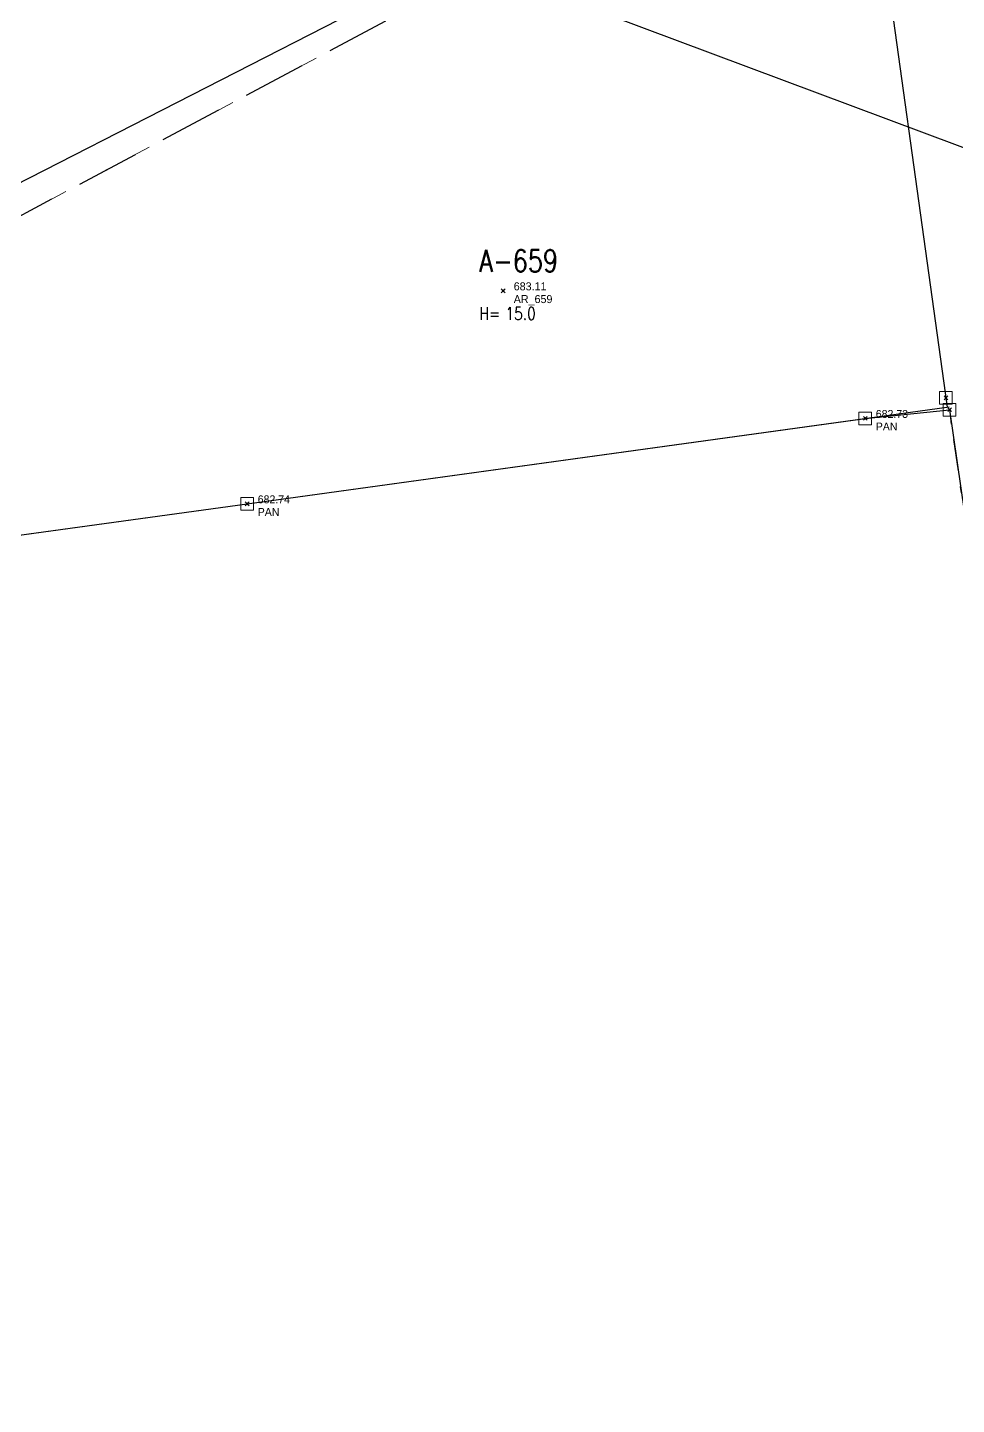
# Model space of a CAD drawing. Extents: x 350769 to 354978, y 6304672 to 6307963.
# Drawn here: x 352722.71 to 352737.44, y 6305802.33 to 6305824.17 of the extents above; entities that cross this region are included whole.
import ezdxf

# ---------------------------------------------------------------- set-up
doc = ezdxf.new("R2010")
doc.units = 0
doc.header["$PDMODE"] = 35
doc.header["$PDSIZE"] = 0.03
for name, pattern in [('CONTINUOS', [0]), ('DIVIDE', [1.25, 0.5, -0.25, 0, -0.25, 0, -0.25]), ('HIDDENX2', [0.75, 0.5, -0.25])]:
    doc.linetypes.add(name, pattern=pattern)
doc.layers.add('0_ASD_TOPOGRAFIA_ELEMENTOS', color=7, linetype='CONTINUOS', lineweight=5, true_color=0xbdbdbd)
for name, color, linetype in [('1-ACOPIO', 252, 'HIDDENX2'), ('1-ARBOL H1', 7, 'CONTINUOUS'), ('1-ARBOL H2', 1, 'CONTINUOUS'), ('1-ARBOL H3', 241, 'CONTINUOUS'), ('1-ARBOL NOMBRE', 3, 'CONTINUOUS'), ('1-ARBOL PTO', 7, 'CONTINUOUS'), ('1-CERCO MALLA', 252, 'MALLA_LINE'), ('1-LINEA DE CIERRO', 7, 'DIVIDE'), ('1-MURO PANDERETA', 250, 'FENCELINE2'), ('2-ACHURADO PAVIMENTO HORMIGON 3', 8, 'CONTINUOUS'), ('C-TINN', 5, 'CONTINUOUS'), ('C-TOPO - BORDE - 2', 7, 'CONTINUOUS'), ('C-TOPO-MINR', 8, 'CONTINUOUS'), ('V-NODE-TEXT DIC 2012', 31, 'CONTINUOUS')]:
    doc.layers.add(name, color=color, linetype=linetype)
doc.styles.add('ROMANS', font='romans.shx', dxfattribs={"width": 0.65})
doc.linetypes.add('FENCELINE2', pattern='A,0.25,-0.1,[132,ltypeshp.shx,S=0.1,R=0,X=-0.1,Y=0],-0.1,1', length=1.45)
doc.linetypes.add('MALLA_LINE', pattern='A,0.5,-0.2,["MLL",Standard,S=0.1,R=0,X=-0.1,Y=-0.05],-0.25', length=0.95)

# ---------------------------------------------------------------- blocks, each defined once
blk = doc.blocks.new('TOPOGRAFIA')
at = {"layer": '1-ACOPIO', "color": 9, "lineweight": 0, "true_color": 0xbdbdbd, "flags": 128}
blk.add_lwpolyline([(390646.8, 6302814.043), (390653.024, 6302814.125), (390661.283, 6302814.556), (390671.119, 6302815.911), (390678.704, 6302817.28), (390688.118, 6302817.667), (390697.609, 6302818.661), (390705.919, 6302820.96), (390713.359, 6302822.501), (390721.44, 6302820.57), (390728.662, 6302824.421), (390729.929, 6302829.771), (390728.651, 6302837.187), (390726.657, 6302845.27), (390726.075, 6302852.546), (390724.525, 6302859.662), (390722.539, 6302867.959), (390722.836, 6302875.609), (390723.234, 6302884.428), (390720.56, 6302888.512), (390715.82, 6302889.033), (390708.794, 6302885.607), (390700.639, 6302881.948), (390694.248, 6302875.532), (390686.179, 6302872.353), (390679.88, 6302868.652)], dxfattribs=at)
at = {"layer": '1-ARBOL H1', "color": 9, "lineweight": 0, "true_color": 0xbdbdbd}
blk.add_point((390730.253, 6302819.995), dxfattribs=at)
at = {"layer": '1-ARBOL PTO', "color": 9, "lineweight": 0, "true_color": 0xbdbdbd}
blk.add_point((390730.253, 6302819.995), dxfattribs=at)
at = {"layer": '1-CERCO MALLA', "color": 9, "lineweight": 0, "true_color": 0xbdbdbd, "flags": 128}
blk.add_lwpolyline([(390726.652, 6302895.793), (390728.147, 6302883.645), (390729.572, 6302874.741), (390730.783, 6302865.835), (390731.181, 6302862.618), (390732.404, 6302854.118), (390733.562, 6302844.928), (390736.044, 6302827.176), (390737.297, 6302818.151)], dxfattribs=at)
at = {"layer": '1-LINEA DE CIERRO', "color": 9, "true_color": 0xbdbdbd, "flags": 128}
blk.add_lwpolyline([(390762.163, 6302641.971), (390760.023, 6302657.561), (390756.952, 6302678.999), (390754.798, 6302694.328), (390752.915, 6302707.616), (390750.911, 6302722.414), (390748.782, 6302737.275), (390746.558, 6302753.057), (390744.515, 6302767.628), (390742.09, 6302784.042), (390741.08, 6302791.2), (390740.24, 6302797.234), (390738.435, 6302810.444), (390737.328, 6302818.155)], dxfattribs=at)
at = {"layer": '1-MURO PANDERETA', "color": 9, "lineweight": 0, "true_color": 0xbdbdbd, "flags": 128}
blk.add_lwpolyline([(390648.595, 6302805.788), (390654.662, 6302806.571), (390657.467, 6302806.99), (390665.408, 6302808.11), (390675.786, 6302809.566), (390684.99, 6302810.899), (390696.866, 6302812.57), (390707.673, 6302814.074), (390715.297, 6302815.121), (390726.192, 6302816.616), (390737.328, 6302818.155)], dxfattribs=at)
at = {"layer": 'C-TINN', "color": 9, "linetype": 'Continuous', "lineweight": 0, "true_color": 0xbdbdbd}
for points, elevation in [([(390737.177, 6302818.197), (390737.177, 6302818.397), (390737.377, 6302818.397), (390737.377, 6302818.197), (390737.177, 6302818.197)], 682.965), ([(390737.235, 6302818.008), (390737.235, 6302818.208), (390737.435, 6302818.208), (390737.435, 6302818.008), (390737.235, 6302818.008)], 682.739), ([(390735.897, 6302817.871), (390735.897, 6302818.071), (390736.097, 6302818.071), (390736.097, 6302817.871), (390735.897, 6302817.871)], 682.733), ([(390726.092, 6302816.516), (390726.092, 6302816.716), (390726.292, 6302816.716), (390726.292, 6302816.516), (390726.092, 6302816.516)], 682.742)]:
    blk.add_lwpolyline(points, dxfattribs=dict(at, elevation=elevation))
for p in [(390737.277, 6302818.297, 682.965), (390735.997, 6302817.971, 682.733), (390737.335, 6302818.108, 682.739), (390726.192, 6302816.616, 682.742)]:
    blk.add_point(p, dxfattribs=at)
at = {"layer": 'C-TOPO - BORDE - 2', "color": 9, "true_color": 0xbdbdbd, "elevation": 679.82}
blk.add_lwpolyline([(390715.297, 6302815.121), (390726.192, 6302816.616), (390735.997, 6302817.971), (390737.335, 6302818.108), (390738.435, 6302810.444), (390740.24, 6302797.234), (390741.08, 6302791.2), (390742.09, 6302784.042), (390744.515, 6302767.628), (390746.558, 6302753.057), (390748.782, 6302737.275), (390750.911, 6302722.414), (390752.915, 6302707.616), (390754.798, 6302694.328), (390756.952, 6302678.999), (390760.023, 6302657.561), (390762.163, 6302641.971)], dxfattribs=at)
at = {"layer": 'C-TOPO-MINR', "color": 9, "linetype": 'Continuous', "lineweight": -3, "true_color": 0xbdbdbd, "elevation": 683}
for points in [[(390743.008, 6302825.162), (390742.632, 6302822.993), (390741.961, 6302821.659), (390741.58, 6302821.389), (390741.579, 6302821.33), (390741.061, 6302820.887), (390739.451, 6302821.545), (390738.52, 6302821.88), (390738.37, 6302822.089), (390738.028, 6302822.089), (390730.233, 6302825.007)], [(390728.348, 6302824.659), (390722.263, 6302821.545)]]:
    blk.add_lwpolyline(points, dxfattribs=at)
at = {"layer": 'V-NODE-TEXT DIC 2012', "color": 9, "lineweight": 0, "true_color": 0xbdbdbd}
for p in [(390730.253, 6302819.995), (390737.277, 6302818.297), (390735.997, 6302817.971), (390737.335, 6302818.108), (390726.192, 6302816.616)]:
    blk.add_point(p, dxfattribs=at)
at = {"layer": '1-ARBOL H2', "color": 9, "lineweight": 0, "true_color": 0xbdbdbd, "style": 'ROMANS', "width": 0.8}
blk.add_text('H=', height=0.2, dxfattribs=at).set_placement((390729.876, 6302819.533))
at = {"layer": '1-ARBOL H3', "color": 9, "lineweight": 0, "true_color": 0xbdbdbd, "style": 'ROMANS', "width": 0.8}
blk.add_text('15.0', height=0.2, dxfattribs=at).set_placement((390730.289, 6302819.533))
at = {"layer": '1-ARBOL NOMBRE', "color": 9, "lineweight": 0, "true_color": 0xbdbdbd, "style": 'ROMANS', "width": 0.8}
blk.add_text('A-659', height=0.35, dxfattribs=at).set_placement((390729.876, 6302820.295))
at = {"layer": 'V-NODE-TEXT DIC 2012', "color": 9, "lineweight": 0, "true_color": 0xbdbdbd}
for s, height, p in [('AR_659', 0.127, (390730.42, 6302819.8)), ('683.11', 0.127, (390730.42, 6302820.002)), ('682.73', 0.125, (390736.164, 6302817.979)), ('PAN', 0.125, (390736.164, 6302817.779)), ('682.74', 0.125, (390726.359, 6302816.624)), ('PAN', 0.125, (390726.359, 6302816.424))]:
    blk.add_text(s, height=height, dxfattribs=at).set_placement(p)

msp = doc.modelspace()

# ---------------------------------------------------------------- hatches: boundary and pattern name
at = {"layer": '2-ACHURADO PAVIMENTO HORMIGON 3'}
h = msp.add_hatch(dxfattribs=at)
h.set_pattern_fill('ANSI31', color=256, scale=0.2)
h.set_pattern_definition([(45, (-167.09345, -618.2675), (-0.449012806053, 0.449012806053), [])])
h.paths.add_polyline_path([(352753.036, 6305887.523), (352746.054, 6305886.541), (352753.754, 6305831.811), (352755.075, 6305822.694), (352760.775, 6305832.053)])
edge = h.paths.add_edge_path()
edge.add_arc((352725.801, 6306039.46), 31.908, 275.764, 288.507)
edge.add_line((352735.93, 6306009.202), (352735.658, 6306011.12))
edge.add_line((352735.658, 6306011.12), (352730.082, 6306050.617))
edge.add_line((352730.082, 6306050.617), (352722.819, 6306051.89))
edge.add_line((352722.819, 6306051.89), (352723.2, 6306049.026))
edge.add_line((352723.2, 6306049.026), (352724.212, 6306049.17))
edge.add_line((352724.212, 6306049.17), (352727.349, 6306026.416))
edge.add_line((352727.349, 6306026.416), (352726.356, 6306026.279))
edge.add_line((352726.356, 6306026.279), (352728.599, 6306010.287))
edge.add_line((352728.599, 6306010.287), (352728.643, 6306010.294))
edge.add_line((352728.643, 6306010.294), (352729.006, 6306007.713))

# ---------------------------------------------------------------- linework, layer by layer
at = {"layer": '1-ACOPIO', "ltscale": 2, "flags": 128}
msp.add_lwpolyline([(352646.8, 6305814.043), (352653.024, 6305814.125), (352661.283, 6305814.556), (352671.119, 6305815.911), (352678.704, 6305817.28), (352688.118, 6305817.667), (352697.609, 6305818.661), (352705.919, 6305820.96), (352713.359, 6305822.501), (352721.44, 6305820.57), (352728.662, 6305824.421), (352729.929, 6305829.771), (352728.651, 6305837.187), (352726.657, 6305845.27), (352726.075, 6305852.546), (352724.525, 6305859.662), (352722.539, 6305867.959), (352722.836, 6305875.609), (352723.234, 6305884.428), (352720.56, 6305888.512), (352715.82, 6305889.033), (352708.794, 6305885.607), (352700.639, 6305881.948), (352694.248, 6305875.532), (352686.179, 6305872.353), (352679.88, 6305868.652)], dxfattribs=at)
at = {"layer": '1-CERCO MALLA', "ltscale": 6, "flags": 128}
msp.add_lwpolyline([(352726.652, 6305895.793), (352728.147, 6305883.645), (352729.572, 6305874.741), (352730.783, 6305865.835), (352731.181, 6305862.618), (352732.404, 6305854.118), (352733.562, 6305844.928), (352736.044, 6305827.176), (352737.297, 6305818.151)], dxfattribs=at)
at = {"layer": '1-MURO PANDERETA', "flags": 128}
msp.add_lwpolyline([(352648.595, 6305805.788), (352654.662, 6305806.571), (352657.467, 6305806.99), (352665.408, 6305808.11), (352675.786, 6305809.566), (352684.99, 6305810.899), (352696.866, 6305812.57), (352707.673, 6305814.074), (352715.297, 6305815.121), (352726.192, 6305816.616), (352737.328, 6305818.155)], dxfattribs=at)
at = {"layer": 'C-TOPO - BORDE - 2', "elevation": 679.82}
msp.add_lwpolyline([(352715.297, 6305815.121), (352726.192, 6305816.616), (352735.997, 6305817.971), (352737.335, 6305818.108), (352738.435, 6305810.444), (352740.24, 6305797.234), (352741.08, 6305791.2), (352742.09, 6305784.042), (352744.515, 6305767.628), (352746.558, 6305753.057), (352748.782, 6305737.275), (352750.911, 6305722.414), (352752.915, 6305707.616), (352754.798, 6305694.328), (352756.952, 6305678.999), (352760.023, 6305657.561), (352762.163, 6305641.971)], dxfattribs=at)

# ---------------------------------------------------------------- next in the draw order: block references
at = {"layer": '0_ASD_TOPOGRAFIA_ELEMENTOS', "color": 30, "true_color": 0xf26507}
msp.add_blockref('TOPOGRAFIA', (-38000, 3000), dxfattribs=at)

doc.saveas('drawing.dxf')
